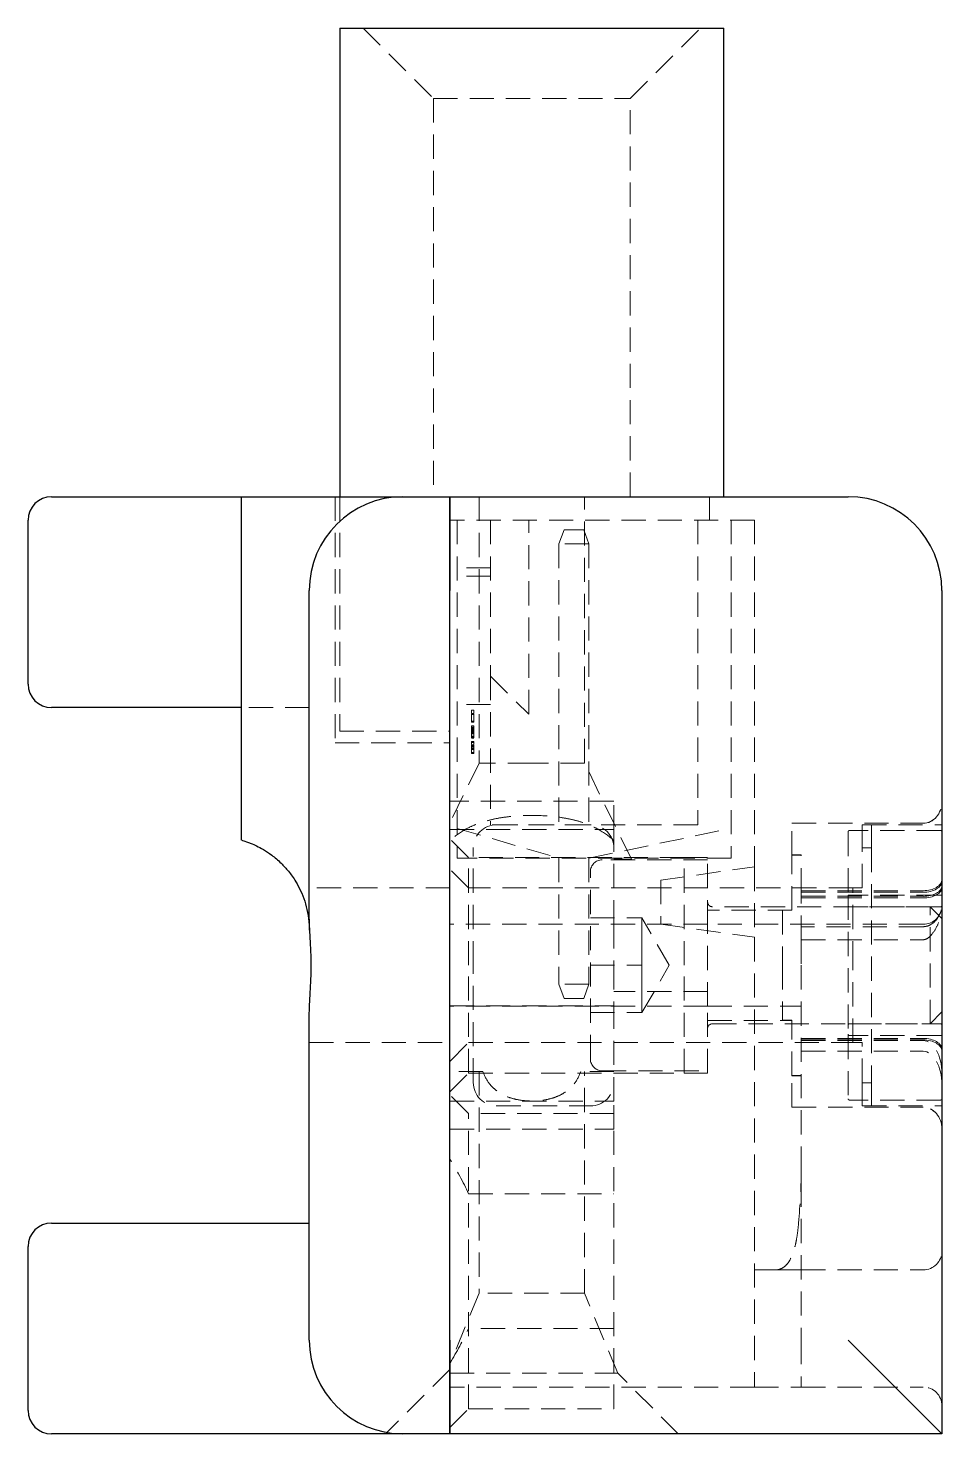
# Model space of a CAD drawing. Header units: millimetres. Extents: x 33 to 247, y 20 to 182.
# Drawn here: x 198.9 to 247, y 20.4 to 94.3 of the extents above; entities that cross this region are included whole.
import ezdxf

# ---------------------------------------------------------------- set-up
doc = ezdxf.new("R2010")
doc.units = ezdxf.units.MM
doc.linetypes.add('HIDDEN', pattern=[1.905, 1.27, -0.635])

msp = doc.modelspace()

# ---------------------------------------------------------------- linework, layer by layer
at = {"color": 7, "linetype": 'Continuous', "lineweight": 25}
for p, q in [((215.301, 94.289), (215.301, 69.659)), ((215.301, 94.289), (235.498, 94.289)), ((235.498, 69.659), (235.498, 94.289)), ((200.154, 69.659), (210.129, 69.659)), ((210.129, 69.659), (210.129, 51.602)), ((210.129, 69.659), (218.626, 69.659)), ((218.626, 69.659), (221.089, 69.659)), ((221.089, 69.659), (242.025, 69.659)), ((221.089, 64.733), (221.089, 69.659)), ((221.089, 69.659), (221.089, 64.733)), ((198.922, 59.806), (198.922, 68.427)), ((213.7, 47.681), (213.7, 64.733)), ((221.089, 25.324), (221.089, 64.733)), ((221.089, 25.324), (221.089, 64.733)), ((246.952, 64.733), (246.952, 20.398)), ((210.129, 58.575), (200.154, 58.575)), ((213.7, 25.324), (213.7, 42.375)), ((200.154, 31.481), (213.7, 31.481)), ((198.922, 21.629), (198.922, 30.25)), ((221.089, 20.398), (221.089, 25.324)), ((221.089, 25.324), (221.089, 20.398)), ((242.025, 25.324), (246.952, 20.398)), ((218.626, 20.398), (200.154, 20.398)), ((221.089, 20.398), (218.626, 20.398)), ((246.952, 20.398), (221.089, 20.398))]:
    msp.add_line(p, q, dxfattribs=at)
at = {"color": 7, "linetype": 'HIDDEN', "lineweight": 18}
for p, q in [((216.533, 94.289), (220.227, 90.595)), ((230.572, 90.595), (234.267, 94.289)), ((220.227, 90.595), (230.572, 90.595)), ((220.227, 90.595), (220.227, 69.659)), ((230.572, 69.659), (230.572, 90.595)), ((215.055, 69.659), (215.055, 56.728)), ((215.301, 69.659), (215.301, 57.343)), ((222.629, 69.659), (222.629, 55.657)), ((228.171, 55.657), (228.171, 69.659)), ((234.732, 68.427), (234.732, 69.659)), ((237.099, 68.427), (221.089, 68.427)), ((221.479, 68.427), (221.479, 50.66)), ((223.23, 68.427), (223.23, 60.232)), ((225.232, 58.23), (225.232, 68.427)), ((234.116, 68.427), (234.116, 52.411)), ((235.868, 68.427), (235.868, 50.66)), ((237.099, 68.427), (237.099, 50.201)), ((227.09, 67.915), (226.821, 67.176)), ((228.129, 67.915), (227.09, 67.915)), ((228.129, 67.915), (228.398, 67.176)), ((228.398, 67.176), (226.821, 67.176)), ((226.821, 67.176), (226.821, 52.411)), ((228.398, 67.176), (228.398, 52.411)), ((223.23, 65.925), (221.479, 65.925)), ((223.23, 65.482), (221.479, 65.482)), ((223.23, 60.232), (225.232, 58.23)), ((223.23, 60.232), (223.23, 52.411)), ((213.7, 58.575), (210.129, 58.575)), ((223.23, 58.73), (221.479, 58.73)), ((222.229, 58.433), (222.354, 58.433)), ((222.229, 58.433), (222.354, 58.433)), ((222.229, 58.433), (222.229, 58.292)), ((222.229, 58.432), (222.354, 58.432)), ((222.354, 58.433), (222.354, 58.292)), ((222.354, 58.27), (222.229, 58.27)), ((222.229, 58.264), (222.354, 58.264)), ((222.354, 58.263), (222.229, 58.263)), ((222.229, 58.222), (222.354, 58.222)), ((222.354, 58.219), (222.229, 58.219)), ((222.354, 58.218), (222.229, 58.218)), ((222.229, 58.216), (222.354, 58.216)), ((222.229, 57.857), (222.354, 57.857)), ((222.229, 57.855), (222.354, 57.855)), ((222.229, 57.85), (222.354, 57.85)), ((222.229, 57.81), (222.354, 57.81)), ((222.229, 57.809), (222.354, 57.809)), ((222.229, 57.808), (222.354, 57.808)), ((222.229, 57.807), (222.354, 57.807)), ((215.301, 57.343), (221.089, 57.343)), ((222.229, 57.61), (222.354, 57.61)), ((222.229, 57.61), (222.354, 57.61)), ((222.229, 57.609), (222.354, 57.609)), ((222.229, 57.545), (222.354, 57.545)), ((222.229, 57.489), (222.354, 57.489)), ((222.229, 57.489), (222.354, 57.489)), ((222.354, 57.444), (222.229, 57.444)), ((222.229, 57.443), (222.354, 57.443)), ((222.229, 57.443), (222.354, 57.443)), ((222.229, 57.441), (222.354, 57.441)), ((222.229, 57.44), (222.354, 57.44)), ((222.229, 57.401), (222.354, 57.401)), ((222.229, 57.399), (222.354, 57.399)), ((222.354, 57.398), (222.229, 57.398)), ((222.229, 57.359), (222.354, 57.359)), ((222.229, 57.293), (222.354, 57.293)), ((222.229, 57.243), (222.354, 57.243)), ((222.229, 57.22), (222.354, 57.22)), ((222.229, 57.2), (222.354, 57.2)), ((222.229, 57.07), (222.354, 57.07)), ((222.229, 57.032), (222.354, 57.032)), ((222.229, 57.032), (222.229, 56.987)), ((222.229, 57.024), (222.354, 57.024)), ((222.229, 57.02), (222.354, 57.02)), ((222.229, 56.988), (222.354, 56.988)), ((222.229, 56.987), (222.354, 56.987)), ((222.229, 56.986), (222.354, 56.986)), ((222.229, 56.975), (222.354, 56.975)), ((222.354, 57.032), (222.354, 56.987)), ((215.055, 56.728), (221.089, 56.728)), ((222.229, 56.789), (222.354, 56.789)), ((222.229, 56.789), (222.229, 56.651)), ((222.229, 56.744), (222.354, 56.744)), ((222.354, 56.622), (222.229, 56.622)), ((222.354, 56.622), (222.229, 56.622)), ((222.229, 56.619), (222.354, 56.619)), ((222.229, 56.577), (222.354, 56.577)), ((222.354, 56.576), (222.229, 56.576)), ((222.354, 56.576), (222.229, 56.576)), ((222.354, 56.573), (222.229, 56.573)), ((222.229, 56.56), (222.354, 56.56)), ((222.229, 56.538), (222.354, 56.538)), ((222.229, 56.538), (222.229, 56.499)), ((222.229, 56.516), (222.354, 56.516)), ((222.229, 56.499), (222.354, 56.499)), ((222.229, 56.488), (222.229, 56.165)), ((222.229, 56.421), (222.354, 56.421)), ((222.229, 56.378), (222.354, 56.378)), ((222.229, 56.212), (222.354, 56.212)), ((222.229, 56.21), (222.354, 56.21)), ((222.229, 56.209), (222.354, 56.209)), ((222.229, 56.203), (222.354, 56.203)), ((222.229, 56.203), (222.354, 56.203)), ((222.229, 56.165), (222.354, 56.165)), ((222.229, 56.163), (222.354, 56.163)), ((222.354, 56.789), (222.354, 56.651)), ((222.354, 56.538), (222.354, 56.499)), ((222.354, 56.488), (222.354, 56.165)), ((222.629, 55.657), (221.089, 52.5)), ((225.4, 55.657), (222.629, 55.657)), ((228.171, 55.657), (225.4, 55.657)), ((230.634, 50.607), (228.171, 55.657)), ((229.71, 53.649), (221.089, 53.649)), ((229.71, 52.17), (229.71, 53.649)), ((239.07, 50.817), (239.07, 52.493)), ((239.07, 52.493), (245.966, 52.493)), ((239.07, 52.491), (245.966, 52.491)), ((221.089, 52.17), (229.71, 52.17)), ((221.479, 52.224), (226.821, 50.66)), ((234.116, 52.411), (223.23, 52.411)), ((228.479, 52.417), (223.553, 52.417)), ((228.398, 50.66), (235.868, 52.224)), ((229.71, 47.183), (229.71, 52.17)), ((242.025, 52.039), (242.025, 48.686)), ((246.89, 52.109), (242.087, 52.109)), ((242.764, 52.417), (246.952, 52.417)), ((242.764, 52.417), (242.764, 51.199)), ((243.257, 51.199), (243.257, 52.417)), ((222.075, 50.693), (221.089, 51.678)), ((222.321, 45.028), (222.321, 51.186)), ((242.764, 51.199), (243.257, 51.199)), ((242.764, 49.092), (242.764, 51.199)), ((243.257, 51.199), (243.257, 38.857)), ((235.868, 50.66), (221.479, 50.66)), ((222.075, 45.028), (222.075, 50.693)), ((233.405, 50.693), (222.075, 50.693)), ((226.821, 50.66), (226.821, 44.028)), ((228.398, 50.66), (228.398, 44.028)), ((234.636, 50.57), (229.094, 50.57)), ((230.634, 50.607), (229.71, 50.607)), ((233.405, 45.028), (233.405, 50.693)), ((234.636, 50.693), (233.405, 50.693)), ((234.636, 47.183), (234.636, 50.693)), ((239.07, 50.84), (239.562, 50.84)), ((239.07, 50.832), (239.562, 50.832)), ((239.07, 50.817), (239.562, 50.817)), ((239.07, 47.921), (239.07, 50.817)), ((239.07, 50.813), (239.562, 50.813)), ((239.562, 50.832), (239.562, 50.84)), ((239.562, 50.817), (239.562, 50.832)), ((239.562, 48.868), (239.562, 50.817)), ((222.075, 49.092), (221.089, 50.077)), ((228.479, 40.102), (228.479, 49.954)), ((232.173, 49.508), (237.099, 50.201)), ((232.173, 49.508), (232.173, 47.198)), ((237.099, 50.201), (237.099, 46.506)), ((221.089, 49.092), (213.7, 49.092)), ((242.272, 49.092), (222.075, 49.092)), ((239.562, 48.949), (245.966, 48.949)), ((239.562, 46.373), (239.562, 48.868)), ((239.562, 48.868), (245.966, 48.868)), ((242.272, 45.028), (242.272, 49.092)), ((242.272, 49.092), (242.764, 49.092)), ((246.327, 48.107), (234.883, 48.107)), ((239.562, 48.653), (245.966, 48.653)), ((239.562, 48.57), (245.966, 48.57)), ((242.025, 48.686), (242.025, 41.37)), ((246.89, 48.723), (242.087, 48.723)), ((246.89, 48.107), (242.087, 48.107)), ((246.327, 41.949), (246.327, 48.107)), ((246.952, 47.483), (246.327, 48.107)), ((228.479, 47.516), (231.188, 47.516)), ((231.188, 46.272), (231.188, 47.516)), ((232.624, 45.028), (231.188, 47.516)), ((239.07, 47.922), (234.636, 47.922)), ((238.577, 47.921), (238.577, 45.028)), ((238.577, 47.921), (239.07, 47.921)), ((234.636, 47.183), (221.089, 47.183)), ((229.71, 47.183), (229.71, 45.028)), ((232.173, 47.198), (237.099, 46.506)), ((234.636, 42.873), (234.636, 47.183)), ((245.966, 47.183), (234.636, 47.183)), ((245.966, 47.054), (239.562, 47.054)), ((231.188, 45.028), (231.188, 46.272)), ((237.099, 46.506), (237.099, 22.861)), ((239.562, 46.373), (239.562, 45.028)), ((239.562, 46.373), (245.966, 46.373)), ((222.075, 39.363), (222.075, 45.028)), ((222.321, 38.87), (222.321, 45.028)), ((228.479, 45.028), (231.188, 45.028)), ((229.71, 45.028), (229.71, 42.873)), ((231.188, 43.784), (231.188, 45.028)), ((231.188, 42.54), (232.624, 45.028)), ((233.405, 39.363), (233.405, 45.028)), ((238.577, 45.028), (238.577, 42.136)), ((239.562, 45.028), (239.562, 25.324)), ((242.272, 40.964), (242.272, 45.028)), ((228.398, 44.028), (226.821, 44.028)), ((227.095, 43.277), (226.821, 44.028)), ((228.125, 43.277), (228.398, 44.028)), ((234.636, 43.642), (229.71, 43.642)), ((231.188, 42.54), (231.188, 43.784)), ((221.089, 42.898), (229.71, 42.898)), ((234.636, 42.873), (221.089, 42.873)), ((227.095, 43.277), (228.125, 43.277)), ((229.71, 37.886), (229.71, 42.873)), ((234.636, 39.363), (234.636, 42.873)), ((234.636, 42.873), (239.562, 42.873)), ((228.479, 42.54), (231.188, 42.54)), ((234.636, 42.134), (239.07, 42.134)), ((238.577, 42.136), (239.07, 42.136)), ((239.07, 39.225), (239.07, 42.136)), ((246.327, 41.949), (246.952, 42.574)), ((234.883, 41.949), (246.327, 41.949)), ((242.087, 41.949), (246.89, 41.949)), ((213.7, 40.964), (221.089, 40.964)), ((221.089, 39.979), (222.075, 40.964)), ((222.075, 40.964), (242.272, 40.964)), ((239.562, 41.188), (245.966, 41.188)), ((239.562, 41.107), (245.966, 41.107)), ((239.562, 41.071), (245.966, 41.071)), ((242.025, 41.37), (242.025, 38.017)), ((246.89, 41.334), (242.087, 41.334)), ((242.272, 40.964), (242.764, 40.964)), ((242.764, 38.857), (242.764, 40.964)), ((239.562, 40.509), (245.966, 40.509)), ((222.83, 39.45), (221.089, 39.45)), ((221.089, 38.378), (222.075, 39.363)), ((222.075, 39.363), (233.405, 39.363)), ((222.629, 39.45), (222.629, 27.787)), ((229.71, 39.45), (227.969, 39.45)), ((228.171, 27.787), (228.171, 39.45)), ((229.094, 39.486), (234.636, 39.486)), ((233.405, 39.363), (234.636, 39.363)), ((239.07, 39.243), (239.562, 39.243)), ((239.07, 39.24), (239.562, 39.24)), ((239.07, 39.225), (239.562, 39.225)), ((239.07, 37.563), (239.07, 39.225)), ((239.07, 39.217), (239.562, 39.217)), ((242.764, 38.857), (243.257, 38.857)), ((242.764, 38.857), (242.764, 37.639)), ((243.257, 37.639), (243.257, 38.857)), ((222.075, 37.239), (221.089, 38.225)), ((221.089, 37.886), (229.71, 37.886)), ((229.71, 36.407), (229.71, 37.886)), ((246.89, 37.947), (242.087, 37.947)), ((222.075, 21.722), (222.075, 37.239)), ((229.71, 37.239), (222.075, 37.239)), ((223.553, 37.639), (228.479, 37.639)), ((239.07, 37.566), (245.966, 37.566)), ((239.07, 37.563), (245.966, 37.563)), ((242.764, 37.639), (246.952, 37.639)), ((221.089, 36.407), (229.71, 36.407)), ((229.71, 21.722), (229.71, 36.407)), ((222.075, 33.018), (229.71, 33.018)), ((239.562, 29.018), (238.209, 29.018)), ((239.562, 29.018), (245.966, 29.018)), ((222.629, 27.787), (221.089, 24.07)), ((228.171, 27.787), (222.629, 27.787)), ((229.912, 23.582), (228.171, 27.787)), ((229.71, 25.944), (222.075, 25.944)), ((239.562, 25.324), (239.562, 22.861)), ((221.089, 23.784), (217.778, 20.473)), ((221.089, 23.582), (229.912, 23.582)), ((233.097, 20.398), (229.912, 23.582)), ((237.099, 22.861), (221.089, 22.861)), ((239.562, 22.861), (245.966, 22.861)), ((221.089, 20.737), (222.075, 21.722)), ((222.075, 21.722), (229.71, 21.722))]:
    msp.add_line(p, q, dxfattribs=at)
at = {"color": 7, "linetype": 'Continuous', "lineweight": 25}
for centre, radius, start, end in [((200.154, 68.427), 1.232, 90, 180), ((218.626, 64.733), 4.926, 90, 180), ((242.025, 64.733), 4.926, 0, 90), ((200.154, 59.806), 1.232, 180, 270), ((200.154, 30.25), 1.232, 90, 180), ((218.626, 25.324), 4.926, 180, 270), ((200.154, 21.629), 1.232, 180, 270)]:
    msp.add_arc(centre, radius, start, end, dxfattribs=at)
at = {"color": 7, "linetype": 'HIDDEN', "lineweight": 18}
for centre, radius, start, end in [((223.553, 51.186), 1.232, 90, 180), ((228.479, 51.186), 1.232, 0, 90), ((229.094, 49.954), 0.616, 90, 180), ((234.883, 48.353), 0.246, 180, 270), ((242.087, 48.168), 0.0616, 180, 270), ((245.966, 48.168), 0.985, 270, 0), ((246.89, 48.168), 0.0616, 270, 0), ((234.883, 41.703), 0.246, 90, 180), ((242.087, 41.888), 0.0616, 90, 180), ((246.89, 41.888), 0.0616, 0, 90), ((229.094, 40.102), 0.616, 180, 270), ((223.553, 38.87), 1.232, 180, 270), ((228.479, 38.87), 1.232, 270, 0), ((245.966, 30.003), 0.985, 270, 0), ((245.966, 21.875), 0.985, 0, 90)]:
    msp.add_arc(centre, radius, start, end, dxfattribs=at)
for centre, major_axis, ratio, start_param, end_param in [((245.966, 53.63), (0, 1.137), 0.866145, 3.141593, 4.712389), ((245.966, 53.628), (0, 1.137), 0.866398, 3.141593, 4.712389), ((245.966, 49.546), (0.985, 0), 0.606434, 4.712389, 6.283185), ((245.966, 49.453), (0.985, 0), 0.593894, 4.712389, 6.283185), ((245.966, 49.205), (0.985, 0), 0.560647, 4.712389, 6.283185), ((245.966, 49.109), (0.985, 0), 0.54777, 4.712389, 6.283185), ((242.087, 48.686), (0.0616, 0), 0.591271, 1.570796, 3.141593), ((246.89, 48.686), (0.0616, 0), 0.591271, 0, 1.570796), ((242.087, 41.37), (0.0616, 0), 0.591271, 3.141595, 4.712389), ((245.966, 40.603), (0.985, 0), 0.593894, 0, 1.570796), ((245.966, 40.51), (0.985, 0), 0.606434, 0, 1.570796), ((245.966, 39.331), (0, 1.74), 0.56632, 4.712389, 6.283185), ((246.89, 41.37), (0.0616, 0), 0.591271, 4.712389, 6.283183), ((245.966, 38.743), (0, 1.766), 0.557956, 4.712389, 6.283185), ((245.966, 36.428), (0, 1.137), 0.866398, 4.712389, 6.283185), ((245.966, 36.426), (0, 1.137), 0.866145, 4.712389, 6.283185)]:
    msp.add_ellipse(centre, major_axis=major_axis, ratio=ratio, start_param=start_param, end_param=end_param, dxfattribs=at)
at = {"color": 7, "linetype": 'HIDDEN', "lineweight": 18, "extrusion": (0, 3.03376e-09, 1)}
for centre, major_axis, start_param, end_param in [((242.087, 52.039), (0, 0.0703), 0, 1.570796), ((246.89, 52.039), (0, 0.0703), 4.712389, 6.283185), ((242.087, 38.017), (0, 0.0703), 1.570795, 3.141592), ((246.89, 38.017), (0, -0.0703), 0, 1.570797)]:
    msp.add_ellipse(centre, major_axis=major_axis, ratio=0.876216, start_param=start_param, end_param=end_param, dxfattribs=at)
at = {"color": 7, "linetype": 'HIDDEN', "lineweight": 18, "extrusion": (0, 2.79397e-08, 1)}
for centre, start_param, end_param in [((242.087, 48.652), 3.141589, 4.712387), ((242.087, 41.404), 4.712388, 6.283189)]:
    msp.add_ellipse(centre, major_axis=(0, -0.0703, 0), ratio=0.876216, start_param=start_param, end_param=end_param, dxfattribs=at)
at = {"color": 7, "linetype": 'HIDDEN', "lineweight": 18}
for points, knots in [([(222.229, 58.264), (222.229, 58.264), (222.229, 58.295), (222.229, 58.089), (222.229, 57.917), (222.229, 57.807)], [0.6929228, 0.6929228, 0.6929228, 0.6929228, 0.7687721, 0.8464622, 1.0000001, 1.0000001, 1.0000001, 1.0000001]), ([(222.354, 58.264), (222.354, 58.264), (222.354, 58.295), (222.354, 58.089), (222.354, 57.917), (222.354, 57.807)], [0.6929228, 0.6929228, 0.6929228, 0.6929228, 0.7687721, 0.8464622, 1.0000001, 1.0000001, 1.0000001, 1.0000001]), ([(222.354, 57.4), (222.344, 57.4), (222.324, 57.4), (222.281, 57.399), (222.25, 57.4), (222.229, 57.4)], [0, 0, 0, 0, 0.2566, 0.501332, 1, 1, 1, 1]), ([(222.229, 56.549), (222.229, 56.55), (222.229, 56.557), (222.229, 56.574), (222.229, 56.576), (222.229, 56.577)], [0, 0, 0, 0, 0.048845, 0.225122, 1, 1, 1, 1]), ([(222.354, 56.549), (222.354, 56.55), (222.354, 56.557), (222.354, 56.574), (222.354, 56.576), (222.354, 56.577)], [0, 0, 0, 0, 0.048845, 0.225122, 1, 1, 1, 1]), ([(229.71, 51.584), (229.46, 51.815), (229.186, 52.013), (228.728, 52.265), (228.567, 52.341), (228.227, 52.48), (228.048, 52.542), (227.679, 52.649), (227.489, 52.695), (227.096, 52.773), (226.891, 52.806), (226.265, 52.883), (225.84, 52.907), (225.191, 52.907), (224.972, 52.901), (224.545, 52.876), (224.334, 52.858), (223.92, 52.807), (223.715, 52.775), (223.318, 52.697), (223.127, 52.651), (222.758, 52.544), (222.581, 52.483), (222.24, 52.344), (222.076, 52.267), (221.614, 52.014), (221.34, 51.815), (221.089, 51.584)], [0, 0, 0, 0, 0.125, 0.125, 0.1875, 0.1875, 0.25, 0.25, 0.3125, 0.3125, 0.375, 0.375, 0.5, 0.5, 0.5625, 0.5625, 0.625, 0.625, 0.6875, 0.6875, 0.75, 0.75, 0.8125, 0.8125, 0.875, 0.875, 1, 1, 1, 1]), ([(245.966, 46.373), (246.066, 46.373), (246.158, 46.417), (246.313, 46.531), (246.377, 46.6), (246.552, 46.818), (246.642, 46.975), (246.791, 47.292), (246.849, 47.454), (246.929, 47.77), (246.952, 47.929), (246.952, 48.083)], [0, 0, 0, 0, 0.125, 0.125, 0.25, 0.25, 0.5, 0.5, 0.75, 0.75, 1, 1, 1, 1]), ([(245.966, 47.054), (246.048, 47.063), (246.211, 47.081), (246.46, 47.219), (246.693, 47.431), (246.781, 47.619), (246.824, 47.712)], [0, 0, 0, 0, 0.190713, 0.379677, 0.691794, 1, 1, 1, 1]), ([(246.879, 47.81), (246.885, 47.82), (246.911, 47.863), (246.912, 47.906), (246.914, 47.94)], [0, 0, 0, 0, 0.239827, 1, 1, 1, 1]), ([(222.83, 39.45), (222.91, 39.218), (223.017, 39.006), (223.235, 38.719), (223.318, 38.628), (223.502, 38.462), (223.603, 38.386), (223.825, 38.248), (223.948, 38.186), (224.205, 38.081), (224.341, 38.037), (224.627, 37.966), (224.779, 37.939), (225.085, 37.903), (225.239, 37.894), (225.553, 37.894), (225.711, 37.903), (226.016, 37.938), (226.166, 37.965), (226.456, 38.036), (226.593, 38.081), (226.851, 38.186), (226.973, 38.248), (227.197, 38.386), (227.298, 38.462), (227.482, 38.629), (227.565, 38.72), (227.783, 39.006), (227.89, 39.218), (227.969, 39.45)], [0, 0, 0, 0, 0.125, 0.125, 0.1875, 0.1875, 0.25, 0.25, 0.3125, 0.3125, 0.375, 0.375, 0.4375, 0.4375, 0.5, 0.5, 0.5625, 0.5625, 0.625, 0.625, 0.6875, 0.6875, 0.75, 0.75, 0.8125, 0.8125, 0.875, 0.875, 1, 1, 1, 1]), ([(239.418, 31.481), (239.403, 31.31), (239.386, 31.142), (239.342, 30.813), (239.316, 30.65), (239.255, 30.343), (239.22, 30.199), (239.139, 29.928), (239.092, 29.802), (238.99, 29.58), (238.933, 29.481), (238.809, 29.312), (238.743, 29.242), (238.601, 29.13), (238.526, 29.087), (238.371, 29.032), (238.291, 29.018), (238.209, 29.018)], [0, 0, 0, 0, 0.125, 0.125, 0.25, 0.25, 0.375, 0.375, 0.5, 0.5, 0.625, 0.625, 0.75, 0.75, 0.875, 0.875, 1, 1, 1, 1]), ([(237.099, 22.861), (237.87, 22.861), (238.483, 22.861), (239.126, 22.861), (239.287, 22.861), (239.506, 22.861), (239.562, 22.861), (239.562, 22.861)], [0, 0, 0, 0, 0.5, 0.5, 0.75, 0.75, 1, 1, 1, 1])]:
    msp.add_open_spline(points, degree=3, knots=knots, dxfattribs=at)
for points in [[(222.229, 57.61), (222.229, 57.501), (222.229, 57.3), (222.229, 57.029), (222.229, 57.032)], [(222.354, 57.61), (222.354, 57.501), (222.354, 57.3), (222.354, 57.029), (222.354, 57.032)], [(222.229, 56.619), (222.229, 56.619), (222.229, 56.634), (222.229, 56.538)], [(222.354, 56.619), (222.354, 56.619), (222.354, 56.634), (222.354, 56.538)], [(222.075, 33.018), (221.787, 33.649), (221.452, 34.254), (221.089, 34.844)], [(239.562, 34.387), (239.562, 33.416), (239.5, 32.448), (239.418, 31.481)], [(238.209, 29.018), (237.886, 29.018), (237.515, 29.018), (237.099, 29.018)], [(221.089, 24.117), (221.452, 24.708), (221.787, 25.313), (222.075, 25.944)]]:
    msp.add_open_spline(points, degree=3, dxfattribs=at)
at = {"color": 7, "linetype": 'Continuous', "lineweight": 25}
for points, knots in [([(210.163, 51.602), (210.172, 51.599), (210.192, 51.595), (210.605, 51.46), (211.149, 51.211), (211.722, 50.836), (212.178, 50.455), (212.613, 49.983), (212.964, 49.491), (213.253, 48.953), (213.469, 48.409), (213.626, 47.803), (213.693, 47.282), (213.699, 46.968), (213.7, 46.875)], [0, 0, 0, 0, 0.151585, 0.308277, 0.468773, 0.554637, 0.641956, 0.708262, 0.77615, 0.82586, 0.876851, 0.926637, 0.978352, 1, 1, 1, 1]), ([(213.7, 42.375), (213.7, 42.56), (213.708, 42.755), (213.729, 43.168), (213.742, 43.386), (213.767, 43.84), (213.779, 44.071), (213.795, 44.543), (213.8, 44.786), (213.8, 45.269), (213.795, 45.508), (213.779, 45.98), (213.767, 46.216), (213.742, 46.668), (213.729, 46.884), (213.708, 47.298), (213.7, 47.497), (213.7, 47.681)], [0, 0, 0, 0, 0.125, 0.125, 0.25, 0.25, 0.375, 0.375, 0.5, 0.5, 0.625, 0.625, 0.75, 0.75, 0.875, 0.875, 1, 1, 1, 1])]:
    msp.add_open_spline(points, degree=3, knots=knots, dxfattribs=at)

doc.saveas('drawing.dxf')
